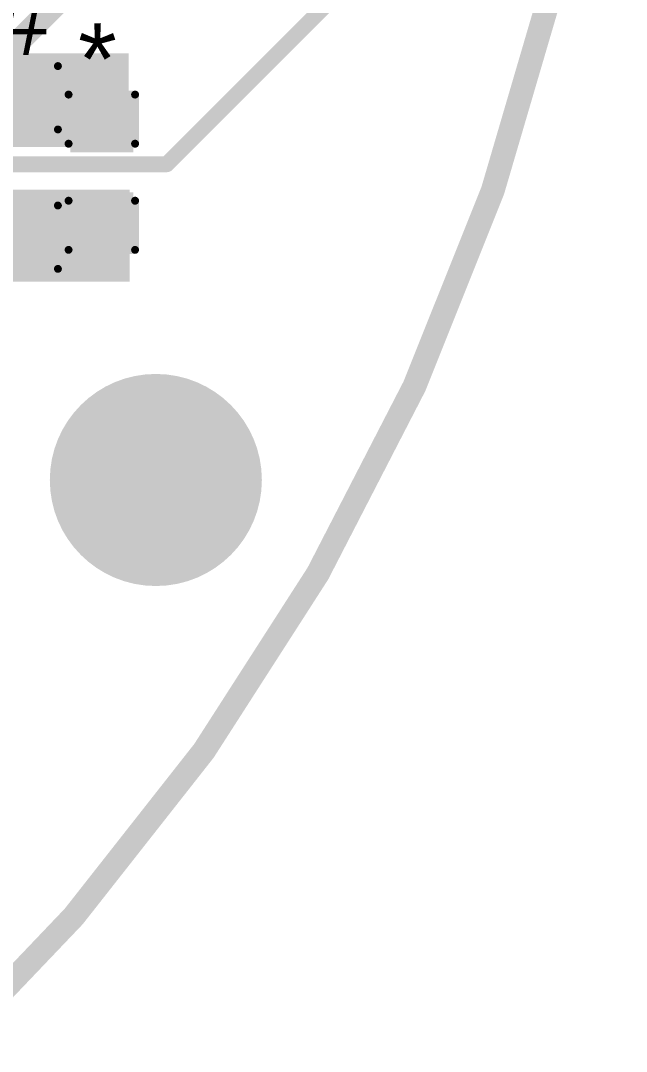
# Model space of a CAD drawing. Header units: millimetres. Extents: x -35.7 to 35.7, y -3.2 to 68.2.
# Drawn here: x 25.98 to 35.69, y 7.09 to 23.61 of the extents above; entities that cross this region are included whole.
import ezdxf

# ---------------------------------------------------------------- set-up
doc = ezdxf.new("R2010")
doc.units = ezdxf.units.MM
for name, color, linetype in [('BottomLayer', 5, 'Continuous'), ('BottomSolder', 6, 'Continuous'), ('Mechanical2', 216, 'Continuous'), ('MultiLayer', 9, 'Continuous'), ('PadHoleLayer', 156, 'Continuous'), ('TopLayer', 1, 'Continuous'), ('TopOverlay', 2, 'Continuous'), ('TopPaste', 8, 'Continuous'), ('TopSolder', 216, 'Continuous'), ('ViaHoleLayer', 16, 'Continuous')]:
    doc.layers.add(name, color=color, linetype=linetype)
doc.styles.add('Arial', font='', dxfattribs={"height": 0.2})
doc.styles.get('Arial').set_extended_font_data('Arial')

# ---------------------------------------------------------------- blocks, each defined once
blk = doc.blocks.new('CAP_0603_78')
at = {"layer": 'TopLayer'}
for points in [[(-0.381, 0.445), (-0.381, -0.445), (-1.143, -0.445), (-1.143, 0.445)], [(1.143, 0.445), (1.143, -0.445), (0.381, -0.445), (0.381, 0.445)]]:
    blk.add_hatch(color=1, dxfattribs=at).paths.add_polyline_path(points)
at = {"layer": 'TopPaste'}
for points in [[(-0.381, 0.445), (-0.381, -0.445), (-1.143, -0.445), (-1.143, 0.445)], [(1.143, 0.445), (1.143, -0.445), (0.381, -0.445), (0.381, 0.445)]]:
    blk.add_hatch(color=8, dxfattribs=at).paths.add_polyline_path(points)
at = {"layer": 'TopSolder'}
for points in [[(-0.321, 0.504), (-0.321, -0.504), (-1.203, -0.504), (-1.203, 0.504)], [(1.203, 0.504), (1.203, -0.504), (0.321, -0.504), (0.321, 0.504)]]:
    blk.add_hatch(color=216, dxfattribs=at).paths.add_polyline_path(points)
at = {"layer": 'TopOverlay', "const_width": 0.127}
for points in [[(-1.245, 0.533), (-0.457, 0.533)], [(-1.245, 0.533), (-1.245, -0.533)], [(0.457, 0.533), (1.245, 0.533)], [(1.245, 0.533), (1.245, -0.533)], [(-1.245, -0.533), (-0.457, -0.533)], [(0.457, -0.533), (1.245, -0.533)]]:
    blk.add_lwpolyline(points, dxfattribs=at)
at = {"layer": 'TopOverlay', "const_width": 0.0635}
for points in [[(-1.276, 0.533, 1), (-1.213, 0.533, 1)], [(-1.276, 0.533, 1), (-1.213, 0.533, 1)], [(-0.489, 0.533, 1), (-0.425, 0.533, 1)], [(0.425, 0.533, 1), (0.489, 0.533, 1)], [(1.213, 0.533, 1), (1.276, 0.533, 1)], [(1.213, 0.533, 1), (1.276, 0.533, 1)], [(-1.276, -0.533, 1), (-1.213, -0.533, 1)], [(-1.276, -0.533, 1), (-1.213, -0.533, 1)], [(-0.489, -0.533, 1), (-0.425, -0.533, 1)], [(0.425, -0.533, 1), (0.489, -0.533, 1)], [(1.213, -0.533, 1), (1.276, -0.533, 1)], [(1.213, -0.533, 1), (1.276, -0.533, 1)]]:
    blk.add_lwpolyline(points, format="xyb", close=True, dxfattribs=at)
blk = doc.blocks.new('CAP0805_103')
at = {"layer": 'TopLayer'}
for points in [[(-1.524, 0.762), (-0.508, 0.762), (-0.508, -0.762), (-1.524, -0.762)], [(0.508, 0.762), (1.524, 0.762), (1.524, -0.762), (0.508, -0.762)]]:
    blk.add_hatch(color=1, dxfattribs=at).paths.add_polyline_path(points)
at = {"layer": 'TopPaste'}
for points in [[(-1.524, 0.762), (-0.508, 0.762), (-0.508, -0.762), (-1.524, -0.762)], [(0.508, 0.762), (1.524, 0.762), (1.524, -0.762), (0.508, -0.762)]]:
    blk.add_hatch(color=8, dxfattribs=at).paths.add_polyline_path(points)
at = {"layer": 'TopSolder'}
for points in [[(-1.594, 0.832), (-0.438, 0.832), (-0.438, -0.832), (-1.594, -0.832)], [(0.438, 0.832), (1.594, 0.832), (1.594, -0.832), (0.438, -0.832)]]:
    blk.add_hatch(color=216, dxfattribs=at).paths.add_polyline_path(points)
at = {"layer": 'TopOverlay', "const_width": 0.127}
for points in [[(-1.626, 0.864), (-0.61, 0.864)], [(-1.626, 0.864), (-1.626, -0.864)], [(0.61, 0.864), (1.626, 0.864)], [(1.626, 0.864), (1.626, -0.864)], [(-1.626, -0.864), (-0.61, -0.864)], [(0.61, -0.864), (1.626, -0.864)]]:
    blk.add_lwpolyline(points, dxfattribs=at)
at = {"layer": 'TopOverlay', "const_width": 0.0635}
for points in [[(-1.657, 0.864, 1), (-1.594, 0.864, 1)], [(-1.657, 0.864, 1), (-1.594, 0.864, 1)], [(-0.641, 0.864, 1), (-0.578, 0.864, 1)], [(0.578, 0.864, 1), (0.641, 0.864, 1)], [(1.594, 0.864, 1), (1.657, 0.864, 1)], [(1.594, 0.864, 1), (1.657, 0.864, 1)], [(-1.657, -0.864, 1), (-1.594, -0.864, 1)], [(-1.657, -0.864, 1), (-1.594, -0.864, 1)], [(-0.641, -0.864, 1), (-0.578, -0.864, 1)], [(0.578, -0.864, 1), (0.641, -0.864, 1)], [(1.594, -0.864, 1), (1.657, -0.864, 1)], [(1.594, -0.864, 1), (1.657, -0.864, 1)]]:
    blk.add_lwpolyline(points, format="xyb", close=True, dxfattribs=at)

msp = doc.modelspace()

# ---------------------------------------------------------------- hatches: boundary and pattern name
at = {"layer": 'BottomLayer'}
h = msp.add_hatch(color=5, dxfattribs=at)
edge = h.paths.add_edge_path()
edge.add_arc((26.975, 22.708), 0.3, 0, 360)
h = msp.add_hatch(color=5, dxfattribs=at)
edge = h.paths.add_edge_path()
edge.add_arc((28.146, 16.25), 1.5, 0, 360)
at = {"layer": 'BottomSolder'}
h = msp.add_hatch(color=6, dxfattribs=at)
edge = h.paths.add_edge_path()
edge.add_arc((26.975, 22.708), 0.15, 0, 360)
h = msp.add_hatch(color=6, dxfattribs=at)
edge = h.paths.add_edge_path()
edge.add_arc((28.146, 16.25), 1.602, 0, 360)
at = {"layer": 'MultiLayer'}
h = msp.add_hatch(color=9, dxfattribs=at)
edge = h.paths.add_edge_path()
edge.add_arc((28.146, 16.25), 1.5, 0, 360)
at = {"layer": 'PadHoleLayer'}
h = msp.add_hatch(color=156, dxfattribs=at)
edge = h.paths.add_edge_path()
edge.add_arc((28.146, 16.25), 1.7, 0, 360)
at = {"layer": 'TopLayer'}
for points in [[(21.133, 21.59), (27.711, 21.59), (27.711, 23.089), (21.133, 23.089)], [(21.158, 19.431), (27.724, 19.431), (27.724, 20.904), (21.158, 20.904)], [(26.162, 19.609), (27.724, 19.609), (27.724, 20.904), (26.162, 20.904)]]:
    msp.add_hatch(color=1, dxfattribs=at).paths.add_polyline_path(points)
h = msp.add_hatch(color=1, dxfattribs=at)
edge = h.paths.add_edge_path()
edge.add_arc((26.975, 22.708), 0.3, 0, 360)
h = msp.add_hatch(color=1, dxfattribs=at)
edge = h.paths.add_edge_path()
edge.add_arc((28.146, 16.25), 1.5, 0, 360)
at = {"layer": 'TopSolder'}
h = msp.add_hatch(color=216, dxfattribs=at)
edge = h.paths.add_edge_path()
edge.add_arc((26.975, 22.708), 0.15, 0, 360)
h = msp.add_hatch(color=216, dxfattribs=at)
edge = h.paths.add_edge_path()
edge.add_arc((28.146, 16.25), 1.602, 0, 360)
at = {"layer": 'ViaHoleLayer'}
h = msp.add_hatch(color=16, dxfattribs=at)
edge = h.paths.add_edge_path()
edge.add_arc((26.975, 22.708), 0.15, 0, 360)

# ---------------------------------------------------------------- linework, layer by layer
at = {"layer": 'BottomLayer'}
for points, const_width in [([(28.321, 21.311), (31.775, 24.765)], 0.254), ([(24.511, 21.844), (27, 24.333)], 0.381), ([(18.176, 21.311), (28.321, 21.311)], 0.254)]:
    msp.add_lwpolyline(points, dxfattribs=dict(at, const_width=const_width))
at = {"layer": 'BottomLayer', "const_width": 0.127}
msp.add_lwpolyline([(28.258, 21.311, 1), (28.384, 21.311, 1)], format="xyb", close=True, dxfattribs=at)
msp.add_lwpolyline([(28.258, 21.311, 1), (28.384, 21.311, 1)], format="xyb", close=True, dxfattribs=at)
at = {"layer": 'Mechanical2', "const_width": 0.381}
for points in [[(30.744, 50.25, -0.267949), (30.744, 14.75)], [(30.744, 14.75, -0.267949), (0, -3)]]:
    msp.add_lwpolyline(points, format="xyb", dxfattribs=at)
at = {"layer": 'Mechanical2', "const_width": 0.191}
msp.add_lwpolyline([(30.649, 14.75, 1), (30.839, 14.75, 1)], format="xyb", close=True, dxfattribs=at)
msp.add_lwpolyline([(30.649, 14.75, 1), (30.839, 14.75, 1)], format="xyb", close=True, dxfattribs=at)
at = {"layer": 'TopLayer', "const_width": 1.016}
msp.add_lwpolyline([(25.883, 22.26), (26.705, 22.26)], dxfattribs=at)
at = {"layer": 'TopLayer', "const_width": 0.508}
for points in [[(25.629, 22.26, 1), (26.137, 22.26, 1)], [(26.451, 22.26, 1), (26.959, 22.26, 1)]]:
    msp.add_lwpolyline(points, format="xyb", close=True, dxfattribs=at)

# ---------------------------------------------------------------- block references
at = {"rotation": 90}
for name, p in [('CAP0805_103', (25.712, 21.26)), ('CAP_0603_78', (27.28, 21.184))]:
    msp.add_blockref(name, p, dxfattribs=at)

# ---------------------------------------------------------------- texts
at = {"layer": 'TopOverlay', "style": 'Arial'}
for s, p in [('#', (25.552, 23.063)), ('*', (26.899, 22.428))]:
    msp.add_text(s, height=1.143, rotation=360, dxfattribs=at).set_placement(p)

doc.saveas('drawing.dxf')
